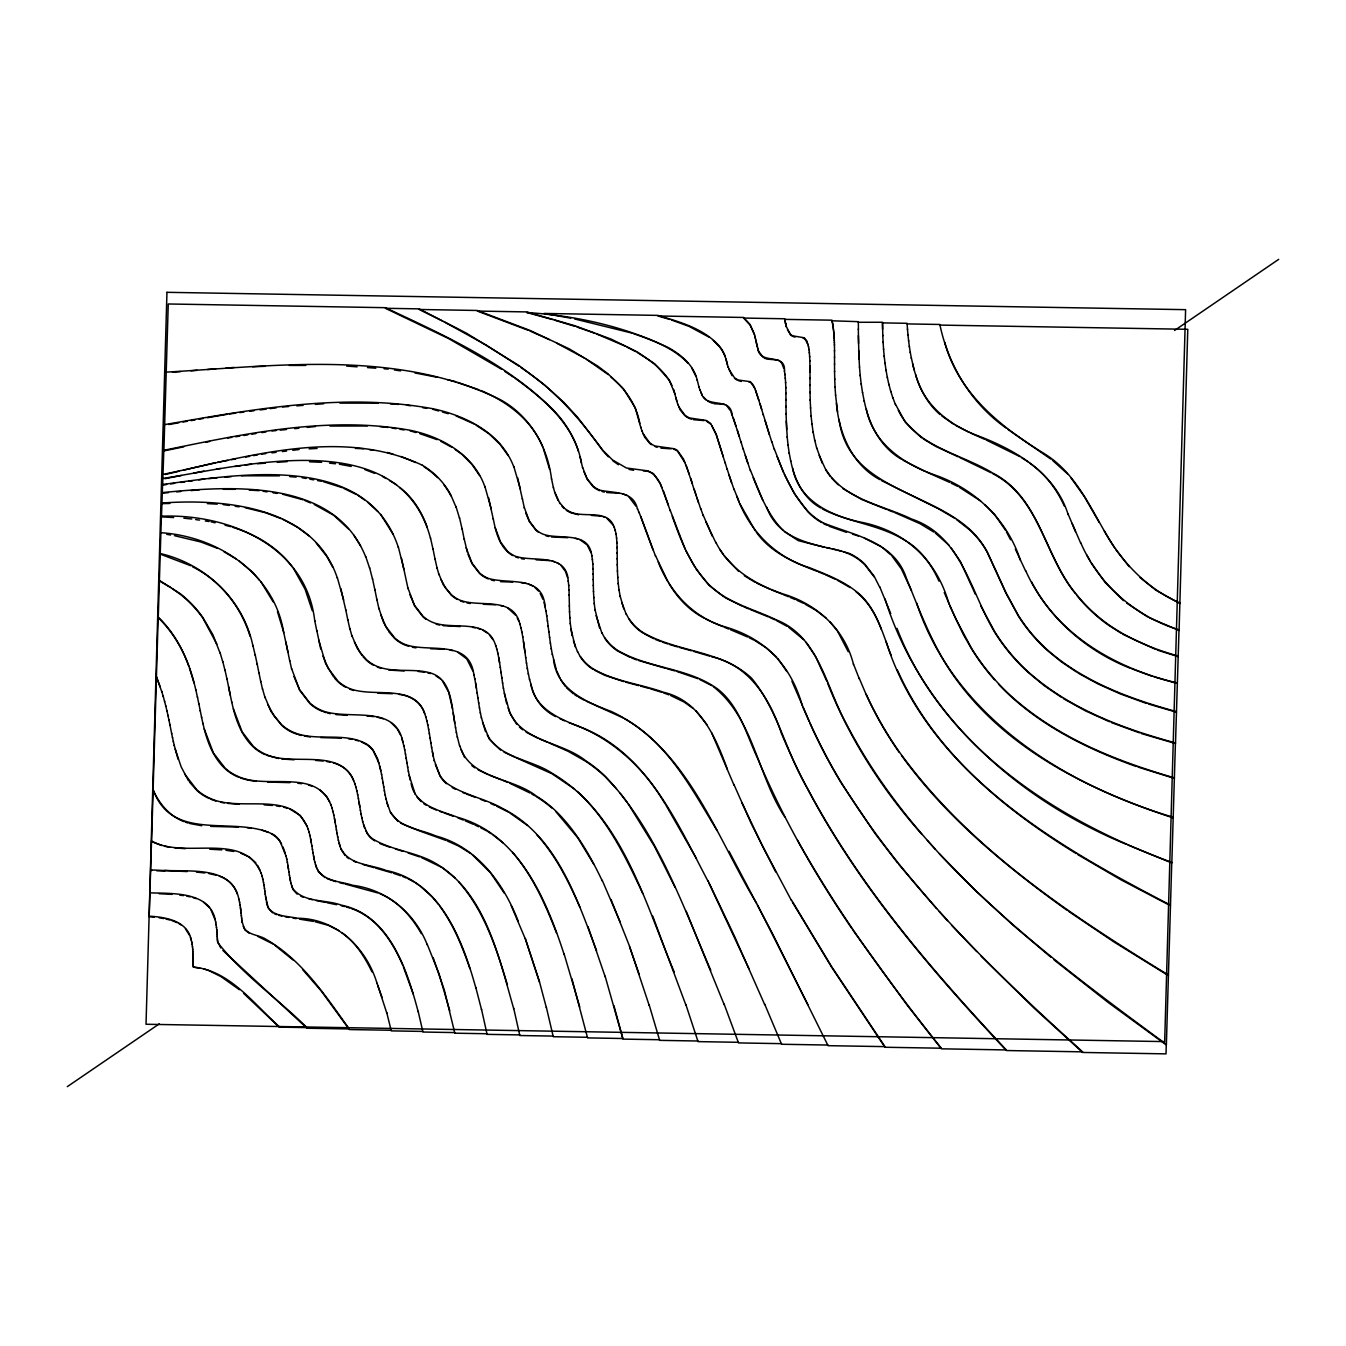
<?xml version="1.0" encoding="UTF-8"?>
<svg xmlns="http://www.w3.org/2000/svg" width="1346" height="1346" viewBox="0 0 1346 1346"><rect width="100%" height="100%" fill="white"/><g stroke="black" fill="none" stroke-linecap="round" stroke-linejoin="round"><path stroke-width="1.5" d="M192.915 955.862L192.848 953.237M810.023 385.461L809.956 377.99M834.57 364.413L834.503 356.875M810.023 378.613L809.956 365.893M192.882 957.729L192.848 955.239M192.764 958.806L193.201 967.118L199.982 968.211M192.747 963.248L192.815 957.107M67.3 1086.659L159.282 1023.852M1174.57 330.46L1278.7 259.341M163.034 474.381C246.402 457.32 340.673 426.682 422.408 465.262M165.121 474.515L179.27 471.184M183.325 470.225L215.68 462.603M183.779 446.822L163.876 450.927L168.25 303.977L385.309 307.679C444.651 335.457 506.584 363.269 553.559 410.244C567.524 424.814 577.905 442.952 581.422 462.957M205.669 442.296L209.656 441.471M162.832 478.486C244.972 465.514 400.502 423.99 430.535 538.434M164.952 478.688L181.407 475.491M193.757 473.102L204.037 471.1M217.665 462.233L227.642 460.399M231.63 459.659L235.617 458.919M245.578 457.085L249.582 456.344M253.57 455.621L257.557 454.881M164.616 424.629C252.661 409.285 343.617 392.46 432.773 408.713C466.002 415.746 501.267 433.21 513.819 466.961M168.755 424.545L178.883 422.762M182.955 422.038L187.01 421.332M191.065 420.625L195.12 419.902M199.174 419.195L203.229 418.488M207.301 417.765L227.575 414.215M227.642 438.039L231.68 437.4M235.701 436.76L239.739 436.121M243.761 435.481L247.782 434.842M251.82 434.203L255.841 433.547M261.881 432.588L265.919 431.948M166.652 484.51L162.63 485.098L163.808 450.321C244.282 433.816 327.835 415.561 410.042 430.249C441.656 436.676 473.927 454.881 484.93 486.932M170.656 483.921L174.66 483.332M180.667 482.457L184.671 481.868M188.676 481.279L192.68 480.69M198.703 479.815L204.71 478.924M216.403 469.047L220.525 468.475M234.978 466.473L241.17 465.615M245.292 465.043L251.483 464.185M229.611 413.945L235.701 413.138M239.773 412.616L243.828 412.078M249.935 411.27L253.99 410.749M260.081 409.941L266.188 409.134M270.243 408.612L276.351 407.804M261.545 454.14L265.717 453.619M271.959 452.862L276.132 452.34M282.391 451.566L286.563 451.045M292.822 450.287L299.081 449.514M271.959 430.989L276.098 430.569M280.254 430.131L286.462 429.509M294.757 428.651L298.896 428.23M307.174 427.372L315.469 426.531M162.26 492.586C230.873 486.041 334.548 478.049 365.742 557.008M162.328 493.191L168.452 492.636M176.646 491.896L180.734 491.526M190.981 490.6L199.158 489.86M208.781 478.587L216.942 477.88M225.102 477.174L231.226 476.652M282.441 406.997L288.616 406.526M296.86 405.869L303.035 405.382M315.401 404.406L323.646 403.75M166.214 372.119C276.839 365.91 397.541 349.068 500.678 399.846C529.903 415.948 547.671 446.721 551.574 479.294M172.456 372.236L180.684 371.597M190.981 370.806L197.155 370.318M207.435 369.527L215.68 368.888M225.96 368.081L234.204 367.441M257.439 463.747L265.364 463.175M277.259 462.317L287.169 461.611M309.143 448.857L317.101 448.454M252.577 366.768L264.842 366.314M289.34 365.422L305.71 365.439M329.921 426.043L367.29 425.992M223.285 489.288L235.298 489.321M161.873 503.034C225.59 498.407 313.904 506.988 337.409 578.242M161.941 503.64L169.848 503.454M339.949 403.11L378.344 403.161M241.422 475.777L279.43 475.845M309.53 461.796L321.627 462.301M536.112 559.818L549.807 560.609M784.701 319.372L831.929 320.18A74.131 70.934 -6.3 0 1 832.467 322.838L832.737 324.521M858.294 322.283L882.454 322.266L882.825 335.793M907.154 323.915L939.828 324.47C948.425 365.725 971.644 403.985 1006.421 428.247M939.895 325.093L1187.778 329.299L1179.079 630.45L1149.534 617.848M391.181 1030.262L349.337 1029.555L321.29 991.077L302.547 969.49M422.88 1031.423L391.249 1030.885L386.739 1012.545M454.763 1032.584L422.947 1032.029L418.169 1011.334M487.016 1033.745L454.83 1033.19L444.399 990.32L433.126 957.561M519.758 1034.906L487.084 1034.351L481.481 1009.113M553.189 1036.083L519.825 1035.528L513.65 1008.104M587.495 1037.278L553.256 1036.706L546.325 1007.195M659.59 1039.735L622.946 1039.112L605.111 976.17M697.985 1041.013L659.658 1040.357L649.193 1004.991M738.449 1042.309L698.052 1041.619L685.837 1004.503M781.538 1043.655L738.517 1042.914L724.148 1004.133M827.992 1045.051L781.605 1044.26L764.595 1003.948M512.658 582.095L500.544 581.674M483.349 604.27L495.294 604.775M460.265 626.563L443.137 625.688M430.585 648.738L443.944 649.243M377.822 693.207L392.595 693.712M164.734 870.408C190.24 871.872 232.808 865.764 238.982 899.683M164.801 871.03L156.792 870.795M404.204 670.964L388.843 670.072M320.718 737.574L341.245 738.163M267.585 782.043L289.895 782.632M149.86 892.852C173.348 893.626 211.558 891.271 215.696 922.447M567.827 537.677L551.439 536.97M591.382 515.383L600.821 516.157M210.716 826.377L238.528 827.1M347.302 715.349L335.962 714.591M294.151 759.8L281.802 758.993M239.352 804.201L227.625 803.377M187.178 871.569L153.663 870.038A134.55 128.745 -6.3 0 1 150.601 869.819M209.724 849.208L221.754 849.881M159.165 893.71L171.968 894.367M185.462 848.653L174.963 847.963M355.462 448.42L363.622 448.756M379.841 426.615L388.035 427.439M207.385 503.623L217.261 504.127M249.195 490.095L259.139 490.667M619.009 493.292L606.625 492.518M173.684 517.571L161.47 516.83L162.563 484.493C238.511 474.448 367.004 451.415 398.399 547.553M183.864 518.193L191.788 519.001M264.203 804.874L272.481 805.463M390.39 403.901L398.433 404.406M643.371 470.949C653.163 470.225 658.833 479.63 661.879 487.572M671.048 448.824L660.936 448.134M315.57 760.406L323.191 761.045M346.679 366.078L357.077 366.835M367.492 367.593L375.82 368.181M384.132 368.787L388.304 369.09M289.861 476.635L296.12 477.107M703.975 420.591L693.274 419.666M366.92 715.937L373.902 716.644M149.103 916.138C165.44 917.114 187.481 920.614 191.199 939.979M196.398 872.09L204.878 872.965M418.269 671.469L424.629 672.226M154.336 917.232L149.17 916.761L151.509 840.964C184.991 860.094 243.559 830.213 261.259 873.537M329.551 463.142L335.507 463.781M339.461 464.219L351.222 466.439M247.126 827.672L251.147 828.11M310.371 736.969L304.415 736.111M256.329 781.37L249.851 780.428M297.836 783.254L301.571 783.725M225.943 850.285L233.733 851.446M748.965 381.978L751.203 382.701M520.986 582.549L526.05 583.39M201.715 825.737L189.702 823.483M179.741 895.107L183.393 895.612M223.2 504.599L229.173 505.44M235.146 506.281L239.134 506.836M394.445 369.982L400.586 370.873M414.921 372.943L437.4 377.317M195.641 519.573L199.494 520.128M205.282 520.969L209.135 521.525M348.547 738.836L351.979 739.358M263.109 491.273L267.08 491.879M273.019 492.787L276.99 493.41M159.215 917.837L163.775 918.578M392.039 428.062L396.061 428.684M400.082 429.307L404.086 429.929M369.561 449.682L373.532 450.287M276.367 805.918L280.069 806.49M299.502 919.15L313.416 921.387M406.475 405.112L410.53 405.769M422.694 407.703L426.749 408.36M293.007 918.123L296.17 918.628M472.53 627.337L475.34 627.808M633.596 470.309L628.952 469.367M578.595 514.795L571.057 512.843A23.521 22.495 -6.3 0 1 566.33 510.235M521.356 558.657L524.301 559.162M160.847 532.713C217.749 536.314 274.483 573.564 283.72 632.721M166.736 534.328L170.606 535.001M174.475 535.674L200.891 542.001L217.059 548.192M713.885 403.716L724.804 404.406M466.995 602.924L470.292 603.513M412.297 647.241L415.981 647.88M278.689 758.538L266.407 755.224M220.895 802.3L224.26 802.889M570.721 318.144L544.003 313.45L657.824 315.385C679.831 321.997 704.295 328.525 719.824 346.696A38.092 36.46 -6.3 0 1 725.107 356.152L727.463 364.901M399.257 694.435C410.463 695.495 421.231 702.477 424.613 713.565M824.509 547.267L798.329 540.655L784.482 531.636M169.68 847.257L164.431 846.213M302.211 477.763L306.047 478.469M309.866 479.159L313.685 479.866M317.505 480.572L321.341 481.262M285.1 916.727L288.801 917.4M326.775 761.55L330.191 762.189M826.427 547.62L830.28 548.36M208.815 873.571L216.016 875.169M314.998 921.707L328.323 925.325L339.108 930.709M320.516 901.433L325.345 902.409M327.128 902.762L336.584 904.697M574.607 318.952L631.644 333.017M316.192 900.541L319.069 901.13M777.954 360.055L766.513 359.046M186.842 896.184L190.139 896.873M449.985 650.017L452.811 650.623M575.314 538.383L577.619 538.888M377.183 717.166L383.29 718.747M165.928 919.015L170.017 920.025M447.612 379.723L455.772 381.658M832.198 548.731L836.034 549.639M308.873 898.859L312.322 899.683M211.053 521.794L215.057 522.786M225.068 525.243L231.075 526.707M345.047 884.019L377.974 892.987M279.026 915.347L281.852 916.054M245.107 507.678L265.599 512.759L281.011 518.597M341.295 905.723L344.61 906.548M339.529 882.64L343.567 883.666M545.988 535.826L548.697 536.499M795.032 337.106L793.13 336.517A9.069 8.665 -6.3 0 1 790.472 334.817L786.283 326.371A49.6 47.463 -6.3 0 1 785.879 324.655L785.677 323.747M741.192 381.473L738.5 380.666M491.256 579.991L494.335 580.782M500.695 605.599L503.219 606.238M436.171 624.208L439.637 625.082M327.448 712.976L330.275 713.7M298.492 734.714L301.454 735.471M245.022 779.334L248.236 780.158M622.441 493.746L627.101 495.513M602.049 491.509L604.354 492.098M638.778 685.636L625.57 682.119M283.585 807.213L286.917 808.088M427.607 672.798L430.451 673.555M665.092 668.188L638.593 660.516M355.26 740.031L358.356 740.855M552.483 319.507L526.74 312.541C575.247 315.519 624.611 326.388 668.558 347.739C681.362 354.89 694.014 365.422 697.262 380.43M640.679 686.14L648.351 688.21M282.946 494.319L303.086 499.803M691.39 650.741L679.377 647.409M667.044 668.726L674.935 670.914M374.003 867.648L362.949 864.485M375.534 868.069L391.905 872.814M432.84 409.319L438.628 410.967M442.498 412.061L448.285 413.71M693.409 651.313L709.578 656.091M1177.313 682.96C1118.526 669.265 1060.227 637.163 1031.591 581.893M1154.128 676.887L1175.445 683.011M623.753 681.598L604.741 675.305L594.478 670.173M669.736 319.423L657.891 315.99L743.547 317.454L750.075 324.487L754.45 334.784M410.109 430.871L415.931 432.537M419.801 433.664L437.13 439.654M552.281 561.097L554.619 561.77M650.253 688.765L661.576 692.231M308.52 785.088L311.717 786.03M1176.421 711.597C1130.371 699.045 1083.867 682.001 1047.541 650.017A172.204 164.767 -6.3 0 1 1018.215 615.24L1005.899 592.543L987.341 552.062A91.023 87.086 -6.3 0 0 969.776 529.432C927.663 490.785 848.081 487.891 839.08 419.531M1148.407 703.992L1176.488 712.219M1141.273 733.503L1175.495 743.53L1179.012 629.827C1135.502 616.619 1098.689 584.517 1080.687 542.657M335.911 881.68L327.213 878.702M669.669 644.549L677.391 646.854M676.903 671.503L697.951 678.687M837.935 550.093L841.721 551.221M387.412 452.441L393.251 454.191M401.024 456.513L415.544 462.502M802.738 337.711L806.052 339.966M554.367 320.079L575.011 326.388M161.823 845.524L151.593 841.57L158.172 617.091C178.446 636.523 189.937 663.191 195.86 690.246M262.117 830.162L268.392 832.333M203.599 968.868L206.695 969.81M846.533 532.36L828.985 526.219M395.421 849.023L398.332 849.915M399.897 850.403L403.043 851.379M1174.351 777.837C1115.026 760.692 1055.567 736.885 1009.483 694.57A236.021 225.825 -6.3 0 1 971.677 648.553L955.963 619.227L944.236 592.526M1138.026 767.069L1174.419 778.442M346.275 906.968L349.758 908.045M1178.171 656.057C1153.539 649.109 1129.513 639.3 1108.465 624.578A161.89 154.908 -6.3 0 1 1076.581 594.562C1044.361 556.857 1040.374 497.498 992.742 473.069C960.775 453.484 916.323 447.04 898.27 410.294M1157.291 650.068L1178.238 656.68M852.489 534.16L858.462 536.028M393.604 873.352L400.62 875.724M323.242 481.616L342.372 487.706M478.015 628.431L480.572 629.238M333.438 762.98C342.557 765.184 350.549 771.695 353.695 780.663M193.235 897.681L196.129 898.606M160.174 553.509C205.484 563.94 243.559 599.879 252.913 645.895M160.241 554.115L190.695 565.724M408.141 853.011L419.565 856.864M662.266 642.076L667.818 643.926M671.469 319.995L689.085 326.405L708.804 337.022M389.97 847.29L379.925 843.606M421.197 831.525L445.745 840.341M419.801 831.054L400.553 823.129M711.546 656.764C749.116 664.823 770.08 699.197 781.37 733.2C831.592 854.222 917.703 955.862 1006.387 1050.536L1082.605 1051.849C992.961 970.887 904.663 885.382 840.863 781.875A590.036 564.563 -6.3 0 1 809.855 722.617L791.936 681.244M171.918 920.597L177.117 922.633M576.963 327.061L594.511 333.135M633.478 333.657C652.978 340.37 673.454 347.874 687.974 363.168M185.277 822.07L188.221 823.096M691.558 419.229L689.842 418.623A18.087 17.296 -6.3 0 1 684.811 415.578L680.336 410.126L677.795 404.17M655.216 446.636L657.117 447.309M712.37 403.312L707.777 401.158M457.69 382.331L478.84 389.751M240.698 853.162L249.431 857.049L255.908 862.904M602.974 516.679L605.01 517.402M515.602 556.924L518.446 557.917M460.483 600.955L463.714 602.099M408.646 646.299L405.028 645.037A35.181 33.65 -6.3 0 1 394.782 638.593L388.658 631.543M377.317 667.061L381.103 668.407M349.59 689.102L353.561 690.515M323.242 711.63L326.035 712.623M297.045 734.209L294.135 733.183A42.584 40.75 -6.3 0 1 281.718 725.376L270.933 711.378L264.96 697.06M240.261 777.803L243.424 778.93M210.952 799.288L215.882 801.038M1173.14 817.274C1063.979 784.668 953.961 716.324 916.576 602.924M1173.207 817.897C1092.7 791.414 1011.25 752.33 958.991 683.112C934.932 651.784 921.135 614.567 906.43 578.343C894.451 541.378 854.256 535.557 823.315 522.904A61.479 58.82 -6.3 0 1 807.785 511.127C793.467 495.614 784.735 476.013 777.13 456.58M444.045 812.917L453.08 816.164M1146.405 703.403L1120.192 693.863L1097.528 683.701L1078.079 673.05M232.993 527.413C255.858 534.581 277.73 547.216 292.166 566.75M439.957 811.436L442.683 812.429M1111.392 722.566L1139.406 732.813M421.332 857.503L442.329 867.648L454.931 877.844M1131.835 668.811L1152.193 676.331M663.46 692.837L668.895 694.873M475.643 797.455L466.776 794.123M886.408 509.427L862.012 499.585L842.68 488.497M631.695 657.992L636.793 659.927M888.108 510.067L893.189 512.002M257.978 936.496L273.053 943.983M528.44 584.063L532.848 586.032M655.25 639.384L660.516 641.403M1136.108 766.463C1090.344 750.126 1045.573 728.388 1009.55 695.175A236.021 225.825 -6.3 0 1 998.48 684.121M364.884 469.586L374.642 473.371M458.061 818.015L463.344 820.067M274.5 913.799L276.586 914.607M501.267 779.788L489.355 775.094M462.755 792.542L465.447 793.585M706.364 421.062L710.688 424.074M300.848 896.251L303.17 897.176M596.379 333.875L625.419 346.225M843.622 551.793L849.191 553.997A53.066 50.778 -6.3 0 1 864.973 564.899L874.362 577.098M528.019 330.224L477.325 311.077L526.673 311.919L574.944 325.766L611.185 339.142L637.196 351.895L654.779 363.857L669.282 380.026L675.002 394.193M894.888 512.658L919.941 523.644L933.905 532.107M781.555 593.923L771.376 589.8M750.328 609.536L768.33 616.872M724.182 627.202L728.893 629.087M480.472 799.288L485.57 801.324M351.491 908.6C376.863 917.265 392.426 941.51 402.622 964.931M219.28 876.196C227.811 878.82 234.641 885.634 237.333 894.114M816.467 571.074C794.106 562.46 770.484 552.499 756.301 532.091M730.474 629.709L747.602 636.995M502.849 780.411L507.846 782.43M783.254 594.612L788.352 596.682M515.955 757.663L551.91 773.698L574.641 789.126M353.561 861.154L356.37 862.298M1155.44 649.31L1122.631 634.218M818.233 571.798L823.5 573.951M548.899 742.824L568.096 751.287L585.51 761.18A138.116 132.16 -6.3 0 1 605.565 777.13L616.518 788.924M743.816 606.861L748.713 608.88M1128.066 845.036L1171.828 862.971L1175.428 742.908C1122.8 728.657 1069.717 708.871 1028.428 672.075A199.898 191.267 -6.3 0 1 994.879 631.997L980.881 606.07M547.25 742.151L539.561 738.954M465.211 820.841L473.388 824.324M722.617 626.563L711.798 621.919M864.368 538.114L881.495 546.863M569.139 722.785C610.142 736.514 643.422 766.665 665.008 803.798M436.154 809.972L429.391 806.994M304.953 500.577L310.556 502.933M314.291 504.498L333.69 515.249L348.631 529.113M447.209 840.914L458.498 845.961L470.747 853.482M488.026 774.539L478.116 769.862M514.542 757.058L503.976 752.094M509.596 783.17L530.189 793.08M790.052 597.355L795.116 599.508M825.233 574.692L835.53 579.335M290.046 809.148L300.36 815.525L306.955 825.956M402.42 876.364L406.172 877.996M208.243 970.281L221.03 976.641L239.336 989.68M769.693 589.111L756.553 583.054M984.431 439.233L971.055 433.244M958.133 456.799L935.823 446.401L923.272 438.931M927.041 472.261L949.603 482.373M742.218 606.154L725.158 597.691M670.712 695.546L684.239 702.124L693.072 708.417M986.13 439.974L1020.032 456.647M959.765 457.522L991.194 472.783M529.903 330.981L549.37 339.629M456.025 415.914L474.566 424.175M579.823 539.595L587.209 544.962L590.978 552.6M361.3 741.882L366.634 744.607A26.028 24.901 -6.3 0 1 373.128 750.647L378.899 763.014M490.954 803.596L494.722 805.295M183.796 821.548C169.562 816.113 159.232 803.68 153.141 790.035M1109.541 721.742L1085.532 710.89L1063.323 698.591M699.735 679.511L711.832 685.652M586.048 701.064L623.114 717.906M559.936 718.714L564.428 720.766M769.946 617.545L774.758 619.749M629.995 657.336L617.965 651.178A45.343 43.375 -6.3 0 1 604.96 638.475L601.898 632.738M538.064 738.315L526.101 732.157M925.459 471.571L903.082 460.265M440.933 441.404L451.869 447.259M653.634 638.627L644.33 633.815M796.798 600.232L803.411 603.294M379.791 893.66C398.164 901.113 411.674 916.811 421.348 933.636M1129.984 668.121C1084.54 650.152 1045.741 615.475 1025.652 570.62M474.869 824.963L478.671 826.764M823.382 523.527L827.117 525.327M764.276 358.103L765.386 358.625M1126.165 844.262C1016.97 799.204 920.9 714.003 885.045 598.987M496.607 806.153L508.418 812.126M822.372 508.939C849.276 522.753 880.974 524.704 906.598 541.395M705.809 618.992L710.301 621.179M344.105 488.548L356.32 494.52M969.406 432.487L955.34 425.168M951.218 483.164L957.662 486.36M442.262 320.937L419.161 309.479L477.258 310.472L529.836 330.359L569.291 348.883L597.59 365.977L608.156 373.969L623.417 388.742L635.262 407.804L640.831 427.624M584.551 700.324L578.73 697.245M556.605 343.146L584.77 358.238M1179.87 602.941C1146.876 588.825 1121.386 561.703 1104.191 530.711M1179.937 603.563L1156.063 590.305L1140.079 577.569M480.774 390.441C506.904 401.545 531.603 419.834 542.758 446.788M458.061 652.389L466.793 658.951L472.816 670.897M749.15 637.701L753.642 639.989M776.356 620.489L787.107 626.361M224.008 551.793L236.021 558.876M805.026 604.135L816.046 610.377L826.091 618.083M1170.448 905.101C1064.232 849.932 948.139 784.264 897.26 669.837M1168.681 904.764L1120.966 879.813L1077.86 854.66M627.118 347.117L635.564 351.609M408.057 878.803L413.895 881.916M444.045 321.829L486.209 345.081L519.337 366.364M837.229 580.143L850.117 587.546M452.256 787.612L455.503 789.328M480.572 827.655L486.529 830.835M282.946 519.337L297.432 527.195L309.378 536.145M959.244 487.235L980.729 501.032M754.971 582.195L744.304 575.751M556.84 562.662L558.91 563.806M704.362 618.184C689.135 610.529 677.223 597.574 668.743 582.969M482.995 630.265L487.42 633.091M624.578 718.747C668.104 743.076 692.113 789.547 717.115 830.6M555.696 716.594C544.642 711.21 536.078 701.417 532.461 689.64M192.461 566.75C220.374 580.58 241.018 606.592 250.036 636.221M159.316 580.345L180.414 593.822A117.068 112.021 -6.3 0 1 202.859 617.528L212.92 634.774L220.088 653.079M159.383 580.95L170.606 587.411M249.33 933.316L244.787 929.817L242.196 922.094M881.31 480.472L938.566 508.822L955.021 518.479M531.704 793.955L534.749 795.722M178.665 923.423L181.491 925.173M755.14 640.763L766.497 647.964L776.659 657.117M382.449 476.417L385.982 478.503M389.516 480.589L396.565 484.762M509.949 813.034L527.514 825.485M435.683 675.675L440.293 678.805M1147.701 616.956L1126.703 603.092M324.958 877.609L318.464 871.804L315.486 864.553M778.964 360.442L781.706 363.033L783.894 368.653M507.913 608.156L515.686 615.257M820.824 507.98C803.343 498.626 794.443 479.277 790.674 460.635M1168.362 975.009C1068.875 914.287 968.279 847.475 899.094 751.674A388.54 371.748 -6.3 0 1 866.235 694.317M1168.429 975.631L1114.101 942.049L1068.438 911.242M488.076 831.794L491.172 833.729M271.202 833.712L273.776 835.311A25.288 24.194 -6.3 0 1 280.002 841.57L281.6 844.144M637.264 352.501C650.993 360.661 664.907 370.621 671.923 385.478M992.81 473.691C1039.903 497.734 1044.21 556.117 1075.538 593.653M1120.882 633.091L1108.532 625.183A161.89 154.908 -6.3 0 1 1076.649 595.168M1021.648 457.69L1028.075 461.829M953.809 424.327L941.729 415.88M723.711 596.749L708.854 585.089L695.663 568.399M423.67 803.596L426.396 805.362M586.385 359.281L608.224 374.575M901.416 459.171C880.25 447.158 868.809 423.889 864.199 400.788M1076.161 853.549C994.475 803.461 915.415 735.656 885.971 641.184M415.409 882.909L418.421 884.877M574.692 694.704L577.316 696.437M879.762 479.58C851.917 464.656 839.029 433.176 836.371 403.093M476.181 425.235L489.069 433.782L500.056 444.348L508.115 455.52M618.437 464.774L612.581 460.551M501.486 369.191L448.807 338.67L385.377 308.284L419.094 308.873L466.271 333.085L519.27 365.759L544.709 385.057L563.789 402.336L577.838 417.563L602.991 450.473L612.514 459.945L626.412 467.987L648.049 470.898L653.584 473.758L660.364 483.769L668.407 505.322M504.868 371.446L513.331 377.082M1076.43 671.94L1061.54 661.98L1047.609 650.64A172.204 164.767 -6.3 0 1 1018.283 615.862L1005.967 593.149L987.409 552.668A91.023 87.086 -6.3 0 0 969.843 530.038L956.552 519.59M1061.607 697.43L1044.429 685.804L1028.495 672.68A199.898 191.267 -6.3 0 1 994.946 632.603C970.634 592.694 962.003 535.944 911.663 519.051C882.202 504.851 844.329 499.669 825.906 469.586M713.397 686.712C753.575 718.192 757.546 775.75 784.701 816.786M606.928 518.361L613.204 525.176M272.733 912.908L268.207 907.978L265.599 896.621M239.386 561.181L252.695 572.353L259.559 580.21M788.605 627.253L803.596 639.569M455.2 449.581L461.897 454.241L472.076 464.572L479.58 475.592M274.534 945.01L293.041 959.984M374.693 840.88L372.472 839.315A23.219 22.209 -6.3 0 1 367.172 833.443L363.521 824.459M1007.952 429.424L1050.805 459.07M500.493 750.025L489.355 739.19L482.541 722.247M341.867 932.66C355.613 942.301 364.732 957.023 371.984 971.862M358.053 495.378L364.379 499.871M367.525 502.108L377.805 511.497M172.254 588.572L180.482 594.427A117.068 112.021 -6.3 0 1 202.926 618.15L216.857 644.212M521.037 367.609C554.098 389.314 580.496 418.976 603.058 451.095M203.599 902.19L209.488 907.641M471.924 765.723L474.886 767.876M346.864 857.183L348.833 858.63M492.72 834.688L503.118 842.916M1066.739 910.098C1005.462 865.983 945.918 817.207 901.551 755.476M908.079 542.287C922.33 551.524 932.155 565.892 938.986 581.169M515.013 378.192C541.042 397.171 568.332 419.43 578.427 451.297M1029.606 463.007C1044.984 473.674 1056.677 488.968 1064.265 505.978M320.096 790.018L326.54 796.26L329.669 801.829M882.825 547.906L890.699 554.754M921.539 437.803L905.303 422.19L895.393 404.137M573.379 693.846L566.447 687.756M935.403 533.117L949.014 545.248M391.181 722.667L397.39 729.027L400.502 734.899M472.345 854.777L490.499 872.763L504.279 893.189M419.918 885.87L432.318 896.974L438.628 904.495M763.216 357.413L758.606 351.205L756.132 341.615M398.063 821.464L390.525 812.597L386.874 802.266M1052.471 460.298L1067.513 473.859M519.489 727.143L522.652 729.784M297.113 894.148L293.327 889.891L291.611 885.399M1050.873 957.191L1013.134 925.257L975.429 890.547L939.424 853.852M1054.019 959.849L1108.044 1002.383L1166.359 1044.95L1171.76 862.365C1057.115 820.538 942.57 746.828 896.974 628.346M243.643 993.365L279.194 1027.133L306.938 1027.604C277.999 998.799 242.97 974.925 217.85 942.654M399.745 487.504C412.835 497.431 421.752 511.85 427.187 527.195M984.952 504.716L994.358 514.122L1005.647 530.459M628.599 496.523L635.985 506.214M534.867 587.411L538.518 591.062M838.188 484.812L831.542 477.965M856.09 591.904C868.321 601.359 875.926 615.206 881.344 629.406M611.067 377.099C625.469 388.843 636.54 405.045 639.821 423.519M1123.489 600.669L1105.116 582.431L1091.303 563.015M726.52 405.281L730.02 410.261M738.651 571.444L723.98 555.444M713.33 340.504L718.915 346.174M577.333 791.364C607.467 819.142 625.621 856.948 642.765 893.508M706.314 400.031L703.521 397.02M940.08 414.602C924.954 401.68 916.946 382.584 912.588 363.588M421.197 801.661L416.991 797.017M608.442 456.816L604.135 452.29M560.828 565.236L565.488 571.478L567.575 577.619M316.293 543.128L326.758 556.352L332.782 567.204M279.127 1026.527C254.041 1004.15 229.93 970.668 193.908 967.151L192.764 965.099M363.201 656.915L366.516 660.297A37.032 35.433 -6.3 0 0 373.599 665.311M334.767 678.434L338.25 681.985A38.883 37.2 -6.3 0 0 345.686 687.251M555.915 811.688L577.855 837.919L593.872 864.418M976.759 951.572L951.555 925.224M980.965 955.946L1034.401 1008.423L1082.672 1052.454L1166.023 1053.868L1166.292 1044.328C1041.888 952.732 909.98 854.66 840.527 712.32C824.644 678.67 814.919 634.891 776.289 619.883C753.474 608.846 727.16 603.042 708.787 584.467C690.599 565.556 680.807 540.604 672.26 516.241M561.972 506.231L564.092 508.435M830.045 621.936L837.279 630.668L848.232 651.7M222.864 950.411L307.006 1028.226L349.27 1028.95C325.698 996.191 302.328 960.304 266.558 939.659C259.29 934.511 247.041 935.554 243.239 926.267M458.818 882C484.392 910.838 496.455 948.644 507.425 984.868M783.288 530.593C768.751 515.955 760.81 496.455 753.171 477.662M695.832 710.705L706.835 724.569M922.01 834.47C882.236 789.749 849.444 738.668 827.504 682.893M927.36 840.442L935.403 849.376M936.547 908.55L898.876 864.485M939.272 911.578L947.466 920.681M536.701 834.621C555.797 855.518 568.449 881.277 579.823 906.935M1071.13 478.099L1084.304 496.523L1099.144 522.383M489.406 634.942L492.922 639.636M345.114 855.551L341.093 849.309L339.142 843.134M1129.126 566.632L1115.565 549.235M751.876 383.29L753.272 385.225M891.977 555.999L901.383 568.937L911.461 590.541M777.786 658.497L786.787 671.486M565.455 686.561L560.895 680.083M512.574 852.338C532.764 875.792 545.45 904.512 556.554 933.081M442.346 680.79L448.706 692.231L452.542 708.905M806.018 642.294L815.508 656.377L826.713 681.009M951.353 548.175L960.472 561.619L975.413 594.36M185.445 928.807L189.517 935.268M362.158 655.569L357.144 648.116L351.929 635.581M333.673 677.021L325.564 663.393L318.699 639.888M189.55 782.144L196.92 790.472A48.136 46.05 -6.3 0 0 209.32 798.582M897.53 862.87L875.051 833.544L840.93 782.497A590.036 564.563 -6.3 0 1 809.922 723.223M516.628 724.182L509.882 712.976L504.346 693.156M559.902 502.983L564.024 507.812A23.521 22.495 -6.3 0 0 570.99 512.237C585.039 518.244 608.442 508.418 614.348 527.8M620.27 793.332L627.051 802.25M220.794 947.988L217.598 941.544M380.649 514.34L393.167 534.379M853.095 930.406L907.692 1005.866L941.376 1048.82L1006.32 1049.93C931.213 969.776 858.647 885.231 807.062 787.612C786.064 752.448 777.853 709.998 751.539 678.148C721.658 649.983 676.887 652.524 642.782 632.351A47.346 45.293 -6.3 0 1 629.322 619.16M439.688 905.993C453.535 924.752 462.334 946.625 469.872 968.531M719.807 549.319L722.937 553.913M260.939 581.775L273.154 601.847M830.28 476.534L825.973 470.191L819.192 455.453M628.178 803.73L654.661 846.701L675.069 887.283M732.022 375.652L728.001 366.617M755.14 530.593L739.93 503.841M293.26 889.269C304.667 902.779 325.9 899.448 341.228 905.101C389.785 915.112 407.131 970.113 418.236 1011.94M851.951 928.673C815.306 875.001 782.918 818.301 757.613 758.387C746.407 734.529 739.492 706.398 718.007 689.27C688.429 667.549 649.109 668.76 617.898 650.555A45.343 43.375 -6.3 0 1 604.892 637.853M1114.572 547.755C1093.036 515.064 1079.105 474.97 1044.059 453.518C1001.02 427.22 958.352 393.318 944.724 342.237M293.327 568.163L305.105 589.262L312.289 610.731M353.678 534.985L360.543 545.837M711.731 425.471L716.223 434.708L723.374 457.017M666.102 805.446L696.471 858.58M387.732 630.029L383.307 621.768L378.865 608.173M184.671 774.034L196.853 789.866A48.136 46.05 -6.3 0 0 210.885 798.683C241.153 812.563 293.613 788.992 308.083 829.086M188.541 780.831L181.155 766.833L175.182 749.083M694.721 566.834L685.955 550.867M715.87 542.303C729.061 569.156 755.846 584.719 783.187 593.99C816.988 604.085 844.985 629.491 853.515 664.537M559.97 503.606L554.771 492.148M390.458 811.991C399.56 828.042 420.356 829.136 435.683 835.916C476.871 846.718 503.707 883.43 518.328 921.472M766.446 506.836C779.94 543.313 817.947 543.935 849.124 553.374A53.066 50.778 -6.3 0 1 864.906 564.277L874.294 576.492L879.779 587.394M626.21 613.86L629.39 619.783A47.346 45.293 -6.3 0 0 642.85 632.973M791.33 899.784L831.407 966.31L884.945 1046.633L828.059 1045.674L772.15 932.963L729.078 851.362M792.424 902.157L831.475 966.933L885.012 1047.255L941.291 1048.214C888.764 982.294 838.676 914.035 797.539 840.325M691.608 367.811L696.017 376.493M577.585 651.615L580.53 657.151A43.341 41.457 -6.3 0 0 593.081 669.383M487.235 734.983C500.443 758.404 531.132 759.346 551.843 773.092C622.323 814.566 644.465 901.837 674.329 972.249M317.286 869.247C324.285 881.647 340.875 881.31 352.871 885.332C386.756 889.571 415.056 913.261 427.321 944.959M1086.643 554.788L1090.378 561.366M667.818 581.472L655.452 555.545M211.019 909.862L215.091 919.823M791.398 900.407L762.273 845.625L741.747 802.401M464.656 757.546L459.625 745.65M257.557 865.31L260.215 870.66M365.742 830.347L367.105 832.821A23.219 22.209 -6.3 0 0 372.388 838.709C390.088 849.629 411.741 851.513 430.4 860.531C484.61 888.074 498.306 955.458 513.718 1008.726M715.937 542.909L706.011 522.08M540.15 593.418L542.943 599.29M1006.472 532.006L1010.577 539.746M700.98 392.241C705.405 409.992 730.609 395.69 732.089 415.056M702.225 395.101L699.903 389.684M756.587 903.267C715.87 836.135 687.604 747.703 611.673 711.63C586.839 702.259 556.975 690.061 553.543 659.691M678.973 407.03L684.744 414.972A18.087 17.296 -6.3 0 0 689.775 418L706.297 420.457L710.621 423.468L716.156 434.085L725.158 462.974M775.649 871.872L751.152 823.348L733.907 784.449M643.203 433.833L649.58 442.649A19.938 19.063 -6.3 0 0 655.149 446.031L673.723 448.672A10.213 9.775 -6.3 0 1 677.459 450.523L683.516 459.07L689.152 473.943M757.512 905.05L807.852 1004.587M708.147 881.462C677.862 824.257 648.335 755.325 584.45 728.674C562.662 720.043 535.506 710.587 530.829 684.121M602.318 880.991C590.255 855.703 576.071 830.768 555.848 811.066A119.037 113.888 -6.3 0 0 536.196 795.991C513.163 777.702 473.893 779.536 461.055 749.722M153.074 789.429C172.591 843.992 234.726 814.566 273.709 834.705A25.288 24.194 -6.3 0 1 279.934 840.964L286.025 856.14M560.155 678.586L556.706 670.779M637.533 509.31C633.579 490.146 613.759 493.511 599.693 490.095A23.622 22.613 -6.3 0 1 593.048 486.041L587.159 478.772L583.928 471.638M341.026 848.687C349.119 865.242 370.958 864.351 385.932 870.425C440.479 881.176 462.671 940.467 475.811 987.846M415.224 794.258L409.201 775.346M1025.719 571.226L1015.338 549.118M708.08 880.856L734.243 935.672L764.663 1004.57M709.056 883.312L748.914 968.649M440.983 579.52L445.762 588.269L451.247 594.579A31.48 30.117 -6.3 0 0 460.416 600.35C480.219 607.786 513.65 595.807 519.926 624.359M354.368 641.958L360.005 652.255L366.449 659.675A37.032 35.433 -6.3 0 0 377.233 666.455C394.227 673.219 413.037 667.952 430.384 672.95C451.667 679.107 451.482 705.439 454.78 723.155M267.77 704.395L274.231 716.24L281.651 724.771A42.584 40.75 -6.3 0 0 294.067 732.561C317.219 741.898 344.29 731.618 366.549 743.985A26.028 24.901 -6.3 0 1 373.061 750.042L377.671 758.892L380.8 770.652M712.37 536.297L703.235 515.249M787.427 329.77L790.405 334.212A9.069 8.665 -6.3 0 0 793.063 335.911L804.403 337.796L808.021 344.61M558.102 500.51L555.36 494.133M1020.369 560.256C1007.094 519.001 974.016 488.161 933.35 474.465C902.88 463.579 872.999 442.868 866.302 409.1M762.879 500.476L750.361 470.124M711.63 732.729L733.974 785.055M517.268 617.881L518.681 620.91M784.331 474.33L794.577 493.999L807.852 511.732A61.479 58.82 -6.3 0 0 821.548 522.5M658.194 561.938C669.719 591.853 692.938 617.107 724.114 626.58C764.78 638.172 790.758 664.722 802.384 705.876M511.211 905.639L525.377 939.054L539.443 982.025M1080.754 543.262L1072.106 523.375M602.251 880.385L620.119 921.859M684.878 462.536L677.526 451.146A10.213 9.775 -6.3 0 0 673.791 449.278M685.148 549.235L670.224 510.302M637.466 508.704L639.131 512.86M1068.219 514.778C1055.331 473.203 1015.91 450.102 977.6 435.65C949.536 425.168 923.373 404.927 915.701 374.726M949.855 606.087L963.198 634.269L971.745 649.159A236.021 225.825 -6.3 0 0 994.543 679.78M626.277 614.466L621.684 602.251M456.025 507.106L450.944 495.278A79.582 76.15 -6.3 0 0 422.408 465.262M601.965 633.343L596.093 615.593M427.254 944.354L438.914 973.461L449.783 1010.796M577.653 652.221L573.413 640.814M753.945 386.066L758.875 400.267M754.82 388.489L750.429 381.692L738.432 380.043A14.756 14.116 -6.3 0 1 734.428 377.654L728.825 369.174M879.712 586.789L890.732 613.524M859.286 678.334L866.302 694.923A388.54 371.748 -6.3 0 0 899.162 752.296M803.108 707.609L809.165 721.49M1075.488 531.62L1068.152 514.155M736.817 496.169C748.595 529.786 774.943 557.261 809.367 567.642C825.535 574.17 842.209 580.362 856.022 591.298C876.28 606.844 882.253 632.94 891.203 655.485M739.173 502.075L734.041 489.12M377.149 983.775C366.684 947.937 336.197 918.443 297.668 918.258C286.631 915.802 267.871 916.727 266.424 901.584M806.691 340.538L808.559 346.948M686.174 911.175L724.215 1004.755M949.065 604.236C936.934 559.97 904.848 530.442 860.027 521.996C830.835 515.737 798.834 500.712 792.626 468.257M783.473 472.463L774.32 448.958M822.305 463.344L816.686 447.848M727.362 769.289C715.769 737.372 700.139 700.643 663.393 692.231C640.124 683.886 614.584 681.463 593.014 668.76A43.341 41.457 -6.3 0 1 580.463 656.545M611 899.465L629.44 945.969L649.26 1005.613M639.064 512.254L652.961 549.824M710.772 970.315C681.715 903.166 656.73 830.617 605.498 776.524A138.116 132.16 -6.3 0 0 585.443 760.557C561.215 741.04 518.816 741.797 508.132 707.912M853.431 663.931L859.354 678.956M730.945 411.826L735.942 426.093M641.907 430.653L644.7 437.198L649.647 443.271A19.938 19.063 -6.3 0 0 651.464 444.651M655.519 556.167L640.73 516.292M495.749 645.844C487.656 617.242 453.265 630.651 432.689 622.374A33.33 31.883 -6.3 0 1 422.981 616.283L414.534 605.313L409.907 594.596M330.931 804.975C316.108 767.859 267.45 789.765 238.612 776.642A46.286 44.283 -6.3 0 1 225.119 768.162L213.391 752.952L204.272 728.96M652.709 916.054L685.905 1005.109M282.963 846.937L285.167 852.96M403.396 966.882L413.256 994.156M156.388 676.432L161.789 691.794M156.456 677.038L160.174 686.881M892.886 397.709L895.46 404.759M467.971 554.232L472.076 563.755L479.58 573.497A29.629 28.35 -6.3 0 0 488.211 578.915M438.914 574.103L443.339 584.854L451.314 595.201A31.48 30.117 -6.3 0 0 457.337 599.458M380.918 615.088L385.797 626.412L394.715 637.97A35.181 33.65 -6.3 0 0 404.961 644.414C428.465 653.197 469.434 638.273 473.876 674.851M322.939 656.074L328.34 668.592L338.183 681.379A38.883 37.2 -6.3 0 0 349.523 688.496C374.238 698.49 417.277 681.749 425.807 717.166M293.95 676.567L299.603 689.674L309.916 703.066A40.733 38.967 -6.3 0 0 321.795 710.537C348.193 721.035 395.118 703.184 402.875 742.033M663.326 490.634L670.291 510.925M188.76 666.169C182.299 648.049 172.103 631.156 158.239 617.696L161.402 516.208C229.056 513.549 306.501 546.072 314.779 621.162M757.815 348.664C760.204 365.742 786.03 351.777 784.466 371.412M700.694 508.485L703.302 515.871M686.157 465.211L696.269 496.068M525.849 513.247L529.365 521.592L535.826 530.122A25.355 24.262 -6.3 0 0 538.232 532.074M292.435 888.074L290.955 883.077M753.844 332.832L750.143 325.093L743.615 318.06L784.634 318.766L785.643 323.898M734.108 489.725L729.162 475.306M588.034 926.738L605.178 976.792M596.547 950.562C576.66 898.118 556.302 835.395 502.462 808.408C484.594 798.262 463.31 795.082 446.502 783.069A31.311 29.965 -6.3 0 1 439.873 775.279L435.381 764.511M485.502 731.652L481.38 717.519M354.907 783.995C342.54 746.105 294.269 766.951 266.34 754.601A44.435 42.517 -6.3 0 1 253.385 746.458L242.129 731.854L233.38 708.837M377.082 983.169L386.807 1013.151M377.856 985.743L382.096 997.504M755.611 390.104L761.668 409.47M564.243 954.768C546.325 899.599 519.287 834.739 457.993 817.409C440.075 810.595 415.191 805.85 411.119 783.389M700.761 509.108L694.216 489.321M543.431 448.723L549.572 469.3M750.429 470.747L745.331 455.47M525.31 938.431L539.376 981.402L546.392 1007.801M733.183 417.563L739.206 436.474M629.507 946.575L639.215 974.42M771.712 441.438L774.387 449.564M365.675 556.386L369.645 568.231M513.751 466.355L520.414 489.187M731.551 482.76L727.042 468.694M696.807 497.667L698.423 502.479M623.753 608.813L620.153 596.093M747.821 463.31L743.093 448.521M599.542 627.892L594.999 609.519M364.631 828.16L362.612 821.127M277.444 611.572L283.653 632.115L287.909 652.12M316.394 867.648L314.762 861.827M575.314 646.955L570.99 629.221M771.78 442.06L765.083 420.541M484.863 486.327L491.273 509.125M330.864 804.353L332.025 808.307M556.15 669.063L552.331 654.173M189.466 668.037L194.026 682.927M890.716 391.047L892.953 398.315M698.961 386.756L699.97 390.29M337.341 577.636L343.651 600.08M690.666 478.183L692.382 483.55M531.939 688.008L529.483 678.973M769.374 434.758L763.249 414.417M677.862 404.776L675.894 397.423M614.281 527.178L615.307 530.846M455.958 506.483L459.558 518.311M564.176 954.146L579.756 1006.976M741.023 441.959L743.16 449.127M640.763 427.019L641.975 431.258M190.375 936.984L191.788 942.368M737.423 430.35L741.108 442.565M582.566 467.281L587.243 479.378L593.115 486.663A23.622 22.613 -6.3 0 0 599.761 490.718M495.681 645.222L496.91 649.563M725.09 462.368L727.109 469.3M220.021 652.457L222.763 661.879M673.656 389.381L676.836 401.512M340.084 846.668L338.368 840.005M760.12 403.951L763.317 415.022M401.714 737.726L403.85 745.953M354.839 783.372L355.967 787.528M308.015 828.48L309.075 832.383M161.722 691.188L163.253 696.69M261.191 872.915L262.134 876.498M466.17 547.788L472.009 563.15L479.513 572.891A29.629 28.35 -6.3 0 0 488.144 578.309C508.973 584.837 542.875 574.355 545.113 606.911M467.382 552.281L464.134 538.703M437.063 567.928L438.981 574.725M407.973 588.051L414.602 605.936L423.048 616.889A33.33 31.883 -6.3 0 0 426.177 619.396M349.775 628.313L351.996 636.204M291.577 668.575L299.67 690.296L309.984 703.689A40.733 38.967 -6.3 0 0 321.862 711.142M262.47 688.698L265.027 697.682M178.059 759.161L174.24 745.314M387.968 806.389L385.966 798.531M553.391 487.403L554.838 492.754M524.301 507.543L529.298 520.986L535.758 529.516A25.355 24.262 -6.3 0 0 543.262 534.261C559.852 540.15 589.161 530.408 591.819 555.999M495.21 527.666L500.577 542.068L507.509 551.221A27.189 26.011 -6.3 0 0 515.535 556.302C533.891 562.376 567.003 552.314 568.281 581.371M459.693 746.256L457.32 736.8M571.915 978.71L587.563 1037.901L622.878 1038.506L613.911 1005.63M398.332 546.947L403.935 569.526M519.859 623.736L521.003 628.229M163.186 696.084L164.599 701.552M434.253 760.389L439.94 775.902A31.311 29.965 -6.3 0 0 446.569 783.692M331.957 807.701L332.984 811.806M754.383 334.161L755.426 338.603M888.865 384.199L890.783 391.652M425.74 716.56L426.867 721.052M726.066 359.046L728.068 367.239M369.578 567.625L372.573 579.285M475.744 987.224L481.548 1009.719M222.696 661.273L225.034 670.56M914.102 369.814L911.326 357.868M814.683 439.974L816.753 448.454M697.194 379.824L699.028 387.362M505.49 698.86L506.752 703.79M164.532 700.946L165.827 706.364M340.875 588.656L345.855 610.428M355.899 786.905L356.892 791.229M309.008 831.761L309.933 835.765M544.036 602.251L545.988 611.353M252.846 645.289L255.269 655.384M582.633 467.886L580.059 456.816M517.655 477.695L522.433 499.265M496.842 648.957L497.919 653.685M262.066 875.893L262.874 879.527M202.876 723.155C206.51 739.762 212.449 756.906 225.186 768.785A46.286 44.283 -6.3 0 0 238.679 777.248M488.581 497.616L493.309 519.27M754.904 336.096L755.829 340.454M757.243 347.1L755.762 339.831M231.731 701.922C235.23 718.31 240.867 735.353 253.452 747.08A44.435 42.517 -6.3 0 0 264.893 754.568M459.491 517.705L462.132 529.163M165.76 705.758L166.971 711.142M260.67 681.042L262.537 689.32M289.676 660.398L291.645 669.181M320.735 649.058L316.798 630.534M332.916 811.184L333.825 815.407M434.321 761.012L432.369 751.623M347.756 619.513L349.842 628.919M379.841 766.126L381.608 774.673M285.958 855.518L286.782 859.387M430.468 537.811L433.025 549.286M376.83 599.206L378.933 608.796M361.805 817.594L362.68 821.75M173.348 741.394L174.307 745.936M435.01 558.809L437.147 568.534M408.04 588.673L401.478 558.136M426.8 720.447L427.792 725.174M224.967 669.955L226.952 679.057M195.793 689.623L197.475 697.413M291.022 883.683L289.861 877.743M887.317 377.216L888.932 384.805M166.904 710.52L168.014 715.836M520.936 627.623L521.945 632.519M473.809 674.228L474.818 679.091M410.177 780.074L408.376 771.107M784.752 319.288L784.92 320.415M493.242 518.647C495.496 530.459 498.508 543.246 507.577 551.826A27.189 26.011 -6.3 0 0 512.826 555.595M314.829 862.433L313.517 855.736M522.366 498.643L524.368 508.149M528.339 673.656L529.55 679.579M372.506 578.679L374.878 589.901M615.24 530.24L616.081 534.379M551.507 478.671L553.458 488.026M356.825 790.607L357.716 795.032M255.202 654.779L257.254 664.588M201.547 716.997L202.943 723.778M238.915 899.061L239.605 902.51M505.137 697.161L503.387 687.941M309.866 835.159L311.33 842.731M172.473 737.322L173.415 742.016M167.947 715.214L168.99 720.447M784.97 320.314L785.542 323.41M403.783 745.348L404.725 750.059M231.798 702.528L228.584 686.645M480.354 712.64L481.447 718.141M385.141 794.628L386.033 799.137M337.661 836.674L338.435 840.611M197.408 696.791L198.939 704.379M785.576 323.276L785.946 325.261A49.6 47.463 -6.3 0 0 786.35 326.977M314.712 620.556L316.865 631.156M258.954 672.764L260.737 681.665M226.885 678.434L230.233 695.108M289.743 661.021L285.907 642.025M262.806 878.921L263.513 882.589M168.923 719.841L169.916 724.989M171.615 733.133L172.54 737.945M462.065 528.557L464.202 539.325M456.361 732.123L457.388 737.423M200.234 710.52L201.614 717.62M432.958 548.663L435.078 559.431M374.811 589.279L376.897 599.811M345.787 609.822L347.823 620.119M333.758 814.784L335.238 822.81M257.187 663.982L259.021 673.387M198.872 703.773L200.302 711.142M169.848 724.367L171.682 733.738M862.5 392.309L864.267 401.411M497.852 653.062L499.618 662.821M433.328 756.688L431.561 747.064M361.081 813.909L361.889 818.217M286.715 858.765L287.421 862.668M813.119 431.931L814.751 440.596M427.725 724.569L428.634 729.482M789.16 452.794L790.758 461.257M357.649 794.426L358.457 798.935M910.249 352.114L911.393 358.49M474.751 678.485L476.45 688.328M310.606 838.625L311.936 846.23M314.173 859.488L312.962 852.455M551.271 648.536L552.398 654.779M404.658 749.453L405.516 754.315M384.384 790.607L385.208 795.25M290.45 881.125L289.373 874.816M527.329 668.239L528.406 674.279M337.022 833.191L337.728 837.279M191.721 941.763L192.226 944.774M886.038 370.15L887.384 377.822M521.878 631.897L522.786 637.146M479.445 707.66L480.421 713.262M334.498 818.469L335.861 826.528M619.025 589.8L620.22 596.715M455.503 727.362L456.429 732.746M381.541 774.068L382.348 778.796M360.408 810.09L361.149 814.515M215.629 921.825L216.168 925.055M239.538 901.904L240.11 905.353M572.084 635.699L570.267 623.282M428.566 728.876L429.408 733.94M407.619 766.783L408.444 771.729M358.389 798.329L359.803 806.809M263.446 881.983L264.052 885.651M383.677 786.485L384.451 791.212M287.354 862.046L288.498 869.18M498.743 657.504L500.359 667.751M405.449 753.693L406.256 758.639M336.416 829.59L337.089 833.797M382.281 778.173L383.055 782.951M360.476 810.713L359.079 802.266M475.609 682.994L477.191 693.207M406.896 762.408L407.687 767.388M382.987 782.329L383.745 787.107M335.793 825.906L336.483 830.196M832.669 323.898L832.922 325.665M808.492 346.343L809.013 349.758M455.571 727.984L453.232 712.959M430.804 742.47L431.629 747.686M406.189 758.034L406.963 763.014M545.921 610.748L546.779 616.165M502.546 682.691L503.454 688.563M478.638 702.612L479.513 708.265M429.34 733.334L430.148 738.5M311.851 845.608L312.491 849.696M591.752 555.393L592.442 559.886M550.363 642.833L551.338 649.142M526.454 662.754L527.396 668.844M312.423 849.074L313.029 853.078M430.081 737.877L430.871 743.093M909.341 346.309L910.317 352.719M287.926 865.327L288.969 872.359M522.719 636.523L524.99 652.474M861.188 383.761L862.567 392.931M477.864 697.581L478.705 703.235M288.902 871.737L289.44 875.422M263.984 885.029L264.506 888.663M241.876 920.092L242.263 922.717M832.854 325.059L833.107 326.927M266.054 899.801L265.229 893.879M784.398 370.789L784.954 374.676M501.755 677.425L502.613 683.297M477.123 692.601L477.931 698.187M884.995 363.033L886.105 370.756M240.042 904.748L240.867 910.906M811.941 423.805L813.186 432.554M525.663 657.285L526.522 663.376M788.016 444.819L789.227 453.4M500.291 667.145L501.099 672.849M546.712 615.543L547.486 621.263M549.555 637.129L550.43 643.438M501.032 672.226L501.822 678.048M837.599 411.943L835.546 394.866M523.493 641.436L525.731 657.891M216.1 924.45L216.521 927.646M264.439 888.057L264.91 891.624M833.039 326.304L833.292 328.273M616.014 533.756L616.619 538.4M264.842 891.018L265.297 894.501M192.158 944.152L192.528 947.147M908.584 340.504L909.408 346.932M547.418 620.641L548.192 626.597M548.815 631.51L549.622 637.752M548.125 625.991L548.882 632.115M618.218 583.424L619.093 590.406M240.446 907.541L241.153 913.564M833.224 327.667L833.477 329.72M594.242 603.361L595.067 610.125M241.607 917.871L241.944 920.698M884.171 355.95L885.062 363.656M860.178 375.214L861.255 384.367M808.946 349.152L809.4 353.073M833.41 329.114L833.645 331.284M568.214 580.765L568.752 585.611M907.961 334.717L908.651 341.127M241.355 915.482L241.674 918.494M216.454 927.041L216.807 930.187M217.665 942.15L217.345 938.599M811.083 415.678L812.008 424.411M241.085 912.941L241.422 916.104M784.886 374.07L785.341 378.495M787.191 436.827L788.083 445.442M833.578 330.662L833.813 332.933M592.375 559.28L592.846 564.277M883.531 348.9L884.238 356.555M192.461 946.524L192.747 949.452M907.456 328.979L908.028 335.339M859.455 366.751L860.245 375.82M833.746 332.327L833.965 334.7M216.74 929.564L217.009 932.627M617.713 577.03L618.302 584.029M593.754 597.187L594.309 603.967M569.795 617.343L570.334 623.905M809.333 352.467L809.686 356.942M833.897 334.077L834.099 336.567M616.552 537.794L616.956 542.943M810.511 407.636L811.15 416.284M787.259 437.433L786.266 421.062M217.547 941.056L217.228 936.564M907.524 329.585L907.086 323.309L882.522 322.889L882.623 329.215M785.273 377.889L785.643 382.92M216.942 932.021L217.16 934.965M883.077 341.968L883.599 349.523M835.008 386.756L835.614 395.472M834.032 335.962L834.234 338.553M568.685 585.005L569.038 590.288M859.522 367.357L858.647 350.465M217.093 934.36L217.295 937.169M192.68 948.846L192.865 951.706M834.167 337.947L834.335 340.656M593.451 591.079L593.822 597.792M569.493 611.437L569.863 617.949M809.619 356.32L809.905 361.401M617.41 570.704L617.78 577.653M592.778 563.671L593.081 569.122M882.757 335.188L883.144 342.574M786.687 429.492L786.064 413.491M810.174 399.762L810.595 408.242M859.034 359.079L858.378 335.625M834.268 340.05L834.419 342.877M834.688 378.815L835.075 387.362M785.576 382.314L785.845 387.985M616.889 542.337L617.141 547.957M568.971 589.666L569.19 595.336M569.341 605.666L569.56 612.06M834.352 342.254L834.486 345.199M593.283 585.089L593.519 591.685M617.242 564.496L617.478 571.31M809.838 360.795L810.04 372.253M810.006 392.14L810.242 400.368M593.014 568.517L593.199 574.355M192.798 951.084L192.915 953.843M834.537 371.143L834.756 379.421M569.122 594.713L569.408 606.289M785.778 387.379L785.946 393.722M617.074 547.351L617.208 553.374M593.199 579.285L593.367 585.695M858.277 321.66L831.996 320.802A74.131 70.934 -6.3 0 1 832.551 323.444M858.361 322.687L858.412 329.568M858.546 343.432L858.344 328.946M834.419 344.593L834.554 351.07M785.963 406.256L786.131 414.114M593.132 573.733L593.266 579.89M617.191 558.489L617.326 565.118M809.956 384.855L810.073 392.746M785.879 393.099L785.997 400.031M617.141 552.752L617.259 559.112M834.503 363.807L834.604 371.748M785.929 399.426L786.03 406.862M834.486 350.448L834.57 357.498M151.694 870.509A134.55 128.745 -6.3 0 1 150.668 870.425M536.263 796.596A119.037 113.888 -6.3 0 1 551.894 808.037M424.108 466.877A79.582 76.15 -6.3 0 1 437.585 477.645M444.079 485.048A79.582 76.15 -6.3 0 1 451.011 495.9M719.891 347.302A38.092 36.46 -6.3 0 1 725.174 356.774M737.137 380.043A14.756 14.116 -6.3 0 1 734.495 378.276M166.954 292.318L146.024 1024.256L1164.677 1041.602L1185.607 309.664L166.954 292.318"/></g></svg>
